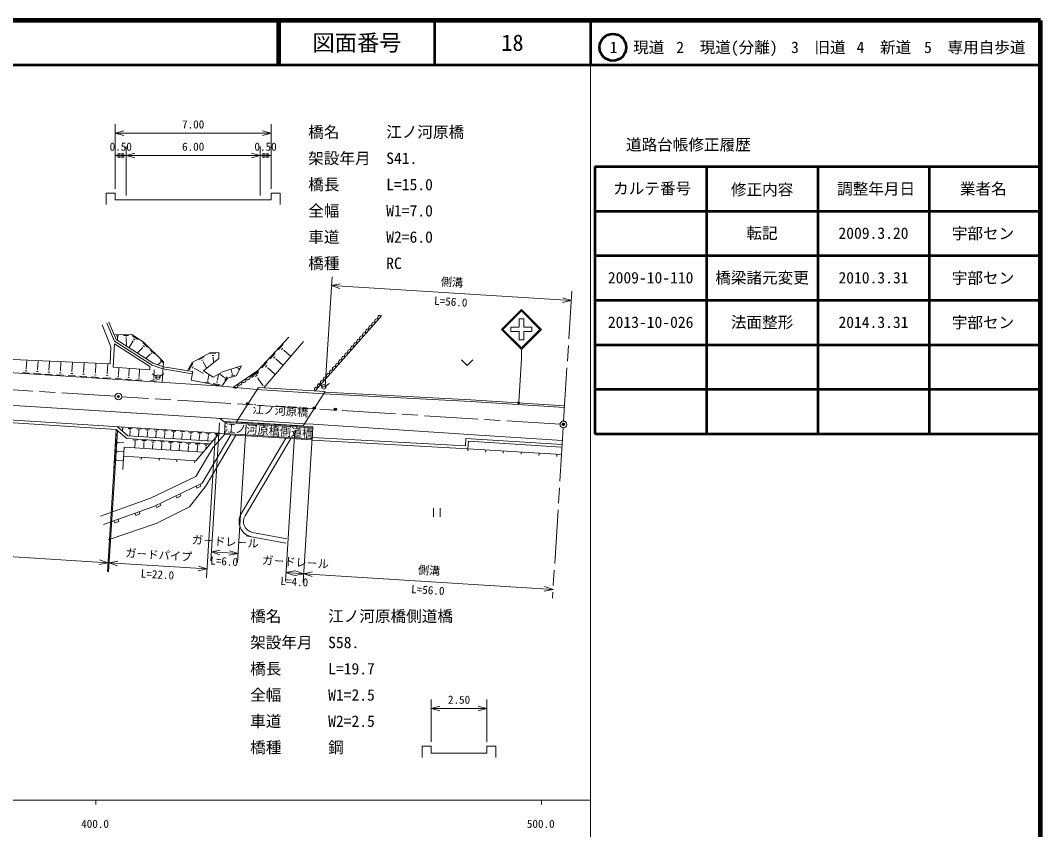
# Model space of a CAD drawing. Units: millimetres, scale not verified, with parts at other scales. Extents: x 40000 to 680000, y 20000 to 380000.
# Drawn here: x 451092 to 680000, y 198357 to 380000 of the extents above; entities that cross this region are included whole.
import ezdxf
from ezdxf.enums import TextEntityAlignment as Align

# ---------------------------------------------------------------- set-up
doc = ezdxf.new("R2010")
doc.units = ezdxf.units.MM
doc.header["$LTSCALE"] = 1000
doc.header["$PDMODE"] = 32
doc.header["$PDSIZE"] = 500
doc.linetypes.add('CHAIN', pattern=[18.5, 12, -1.5, 3.5, -1.5])
for name, color, linetype, lineweight in [('M-BGD', 7, 'Continuous', 13), ('M-BMK', 2, 'CHAIN', 13), ('M-BMK-SRVR', 3, 'Continuous', 13), ('M-STR-HTXT', 7, 'Continuous', 13), ('M-STR-STRC', 7, 'Continuous', 13), ('M-TTL', 2, 'Continuous', 140), ('M-TTL-BAND', 7, 'Continuous', 13), ('M-TTL-FRAM', 2, 'Continuous', 50), ('M-TTL-LINE', 7, 'Continuous', 50)]:
    doc.layers.add(name, color=color, linetype=linetype, lineweight=lineweight)
doc.layers.add('M-OTRS', color=6, linetype='Continuous')
doc.layers.add('M-TTL-TXT', color=7, linetype='Continuous')
doc.styles.add('@ＭＳ ゴシック', font='')
doc.styles.add('ＭＳ ゴシック', font='')
doc.styles.get('@ＭＳ ゴシック').set_extended_font_data('@MS Gothic')
doc.styles.get('ＭＳ ゴシック').set_extended_font_data('MS Gothic')

msp = doc.modelspace()

# ---------------------------------------------------------------- linework, layer by layer
at = {"layer": 'M-BGD'}
for p, q in [((532101, 313663), (517240, 296818)), ((471386, 306708), (469472, 311638)), ((472170, 308008), (470499, 312054)), ((472572, 308344), (470962, 312245)), ((476091, 309498), (472133, 309407)), ((472611, 309218), (473167, 309231)), ((472823, 309056), (472962, 309059)), ((474260, 309256), (475371, 309282)), ((478671, 307880), (476091, 309498)), ((476241, 309168), (477458, 308405)), ((471892, 302125), (472241, 307369)), ((480634, 302588), (472170, 308008)), ((480152, 302303), (472241, 307369)), ((480852, 303042), (472572, 308344)), ((472879, 308890), (472914, 308891)), ((472896, 308891), (472912, 308225)), ((474684, 308932), (474962, 308939)), ((474796, 308601), (474866, 308603)), ((474831, 308602), (474868, 306972)), ((476392, 308056), (475480, 306601)), ((476354, 308080), (476430, 308032)), ((476469, 308517), (476773, 308326)), ((478586, 307683), (479632, 306644)), ((478667, 306979), (478928, 306720)), ((483210, 303369), (478671, 307880)), ((504384, 301375), (511291, 308923)), ((505738, 297539), (514620, 307959)), ((508920, 306035), (510031, 307249)), ((496269, 297933), (372266, 305713)), ((471198, 302877), (390214, 306592)), ((471198, 302877), (471386, 306708)), ((478486, 306536), (477355, 305398)), ((478453, 306568), (478518, 306503)), ((480202, 305049), (479306, 304148)), ((480175, 305076), (480229, 305022)), ((480285, 305995), (481147, 305138)), ((480351, 305415), (480567, 305201)), ((489625, 303198), (493587, 305348)), ((493587, 305348), (495644, 305471)), ((493601, 305148), (494959, 305229)), ((494135, 304771), (494474, 304792)), ((495644, 305471), (495583, 304119)), ((507112, 304059), (508255, 305308)), ((507915, 304185), (508201, 304497)), ((509701, 306157), (509979, 306460)), ((510169, 305937), (510239, 306013)), ((510204, 305975), (511661, 304642)), ((452409, 301798), (452524, 303634)), ((454940, 301652), (455057, 303517)), ((457493, 301505), (457612, 303400)), ((460067, 301356), (460188, 303282)), ((462664, 301207), (462786, 303163)), ((465282, 301056), (465406, 303043)), ((467922, 300903), (468049, 302921)), ((470584, 300750), (470713, 302799)), ((480104, 301578), (480152, 302303)), ((483047, 301771), (480634, 302588)), ((483169, 302258), (480852, 303042)), ((482465, 303165), (482039, 302735)), ((482448, 303182), (482483, 303147)), ((482519, 303774), (483075, 303222)), ((482562, 303400), (482701, 303262)), ((482922, 298771), (483210, 303369)), ((489775, 301151), (483169, 302258)), ((488570, 301353), (489625, 303198)), ((488964, 301639), (489767, 303044)), ((489687, 301925), (489888, 302276)), ((491110, 303776), (492340, 304444)), ((491771, 303658), (492079, 303825)), ((492087, 303351), (492164, 303393)), ((492125, 303372), (492854, 302029)), ((495583, 304119), (492143, 301325)), ((494286, 304371), (494371, 304376)), ((494329, 304374), (494395, 303259)), ((496471, 301145), (500681, 302492)), ((500681, 302492), (499514, 300219)), ((505272, 302048), (506447, 303333)), ((506098, 302177), (506392, 302499)), ((508397, 303959), (508469, 304037)), ((508433, 303998), (509938, 302621)), ((550076, 303796), (551326, 302546)), ((552576, 303796), (551326, 302546)), ((451594, 300936), (453109, 300841)), ((452191, 301356), (452570, 301332)), ((452361, 301801), (452456, 301795)), ((454114, 300778), (455651, 300682)), ((454719, 301203), (455103, 301179)), ((454892, 301655), (454988, 301649)), ((456655, 300619), (458213, 300521)), ((457269, 301050), (457658, 301025)), ((457444, 301508), (457542, 301502)), ((459218, 300458), (460798, 300359)), ((459840, 300895), (460235, 300870)), ((460018, 301360), (460117, 301353)), ((461803, 300296), (463404, 300195)), ((462433, 300739), (462834, 300714)), ((462614, 301210), (462714, 301204)), ((464409, 300132), (466032, 300031)), ((465048, 300581), (465454, 300556)), ((465231, 301059), (465332, 301052)), ((467037, 299968), (468683, 299864)), ((467685, 300422), (468097, 300397)), ((467871, 300906), (467973, 300900)), ((470345, 300262), (470762, 300236)), ((470532, 300753), (470637, 300746)), ((471892, 302125), (480104, 301578)), ((472882, 300000), (473214, 299979)), ((473032, 300389), (473114, 300384)), ((473073, 300387), (473170, 301940)), ((475351, 300241), (475433, 300236)), ((475392, 300239), (475489, 301785)), ((477666, 300093), (477748, 300088)), ((477707, 300091), (477803, 301631)), ((481518, 300162), (480652, 300662)), ((480985, 299895), (481068, 299890)), ((481027, 299893), (481130, 301546)), ((481451, 299912), (482451, 299912)), ((482384, 300162), (483250, 300662)), ((489675, 300660), (483047, 301771)), ((489379, 299206), (489775, 301151)), ((490184, 301816), (490234, 301904)), ((490209, 301860), (492188, 300729)), ((492143, 301325), (494354, 299912)), ((493130, 299256), (493334, 300356)), ((494354, 299912), (496471, 301145)), ((495286, 299283), (495510, 300497)), ((496753, 299947), (495830, 300616)), ((496771, 299972), (496735, 299922)), ((497064, 299873), (496920, 299674)), ((497520, 299999), (496942, 299202)), ((499514, 300219), (497548, 299697)), ((499174, 300336), (498301, 300104)), ((498598, 300744), (498356, 301655)), ((498777, 300511), (498559, 300453)), ((498626, 300751), (498571, 300737)), ((498886, 297669), (504384, 301375)), ((499918, 301903), (499594, 302070)), ((499923, 301913), (499913, 301894)), ((500031, 301894), (499991, 301817)), ((500184, 301963), (500025, 301652)), ((502904, 300136), (504512, 301220)), ((503832, 300060), (504234, 300331)), ((506594, 301945), (506667, 302026)), ((506630, 301985), (508184, 300563)), ((499864, 290393), (373053, 298349)), ((469688, 299801), (471356, 299697)), ((472361, 299634), (473685, 299550)), ((474682, 299488), (476003, 299405)), ((475202, 299853), (475532, 299832)), ((476999, 299343), (478315, 299260)), ((477517, 299706), (477846, 299686)), ((480310, 299135), (481643, 299051)), ((480835, 299503), (481168, 299482)), ((496269, 297933), (489379, 299206)), ((493469, 298654), (492599, 298814)), ((493191, 298975), (492974, 299015)), ((493158, 299251), (493103, 299261)), ((495891, 298206), (494336, 298494)), ((495394, 298781), (495005, 298853)), ((495334, 299274), (495237, 299292)), ((497548, 299697), (496269, 297933)), ((496269, 297933), (504175, 297137)), ((504482, 297618), (499556, 289911)), ((504308, 299679), (504409, 299746)), ((504359, 299713), (505557, 297934)), ((519453, 296679), (504482, 297618)), ((518738, 297983), (517872, 298483)), ((518671, 297733), (519671, 297733)), ((519604, 297983), (520471, 298483)), ((499381, 287117), (365861, 295494)), ((519145, 296197), (504175, 297137)), ((519453, 296679), (514527, 288972)), ((519145, 296197), (552159, 294426)), ((519393, 296585), (552182, 294826)), ((472613, 288195), (365823, 294895)), ((573165, 293109), (552159, 294426)), ((573190, 293508), (552182, 294826)), ((472852, 288781), (475228, 286729)), ((473821, 288520), (474194, 288497)), ((475263, 288430), (476184, 288372)), ((497059, 289768), (495812, 290647)), ((497072, 289967), (496890, 287073)), ((516721, 288534), (497059, 289768)), ((516733, 288734), (497072, 289967)), ((514527, 288972), (499556, 289911)), ((514835, 289454), (499864, 290393)), ((514835, 289454), (516771, 289332)), ((516733, 288734), (516552, 285839)), ((516771, 289332), (551696, 287041)), ((472613, 288195), (472058, 279347)), ((472613, 288195), (474989, 286142)), ((473954, 288400), (474047, 288394)), ((473994, 288285), (473971, 287920)), ((473982, 288285), (474005, 288284)), ((493735, 284966), (474989, 286142)), ((494230, 285536), (475228, 286729)), ((475591, 288132), (475821, 288117)), ((475689, 287848), (475624, 286804)), ((475660, 287850), (475718, 287847)), ((477209, 288308), (478158, 288248)), ((477547, 288001), (477784, 287986)), ((477648, 287709), (477583, 286681)), ((477618, 287711), (477677, 287707)), ((479156, 288186), (480104, 288126)), ((479493, 287879), (479730, 287864)), ((479594, 287587), (479529, 286559)), ((479564, 287589), (479624, 287585)), ((481102, 288063), (482050, 288004)), ((481439, 287757), (481676, 287742)), ((481540, 287465), (481476, 286437)), ((481511, 287467), (481570, 287463)), ((483048, 287941), (483996, 287882)), ((483386, 287635), (483623, 287620)), ((483486, 287343), (483422, 286315)), ((483457, 287345), (483516, 287341)), ((484994, 287819), (485942, 287760)), ((485332, 287513), (485569, 287498)), ((485432, 287221), (485368, 286193)), ((485403, 287223), (485462, 287219)), ((486940, 287697), (487888, 287638)), ((487278, 287390), (487515, 287376)), ((487379, 287099), (487314, 286071)), ((487349, 287100), (487408, 287097)), ((488886, 287575), (489835, 287516)), ((489224, 287268), (489461, 287253)), ((489325, 286976), (489260, 285948)), ((489295, 286978), (489354, 286975)), ((495799, 287342), (490431, 281166)), ((490833, 287453), (491781, 287393)), ((491170, 287146), (491407, 287131)), ((491271, 286854), (491207, 285826)), ((491241, 286856), (491301, 286852)), ((498329, 286983), (491893, 276105)), ((499450, 286912), (492753, 275596)), ((492779, 287331), (493727, 287271)), ((493117, 287024), (493354, 287009)), ((493217, 286732), (493153, 285704)), ((493188, 286734), (493247, 286730)), ((496890, 287073), (494285, 284075)), ((494725, 287209), (495419, 287165)), ((494972, 286984), (495146, 286973)), ((495024, 286772), (495068, 286769)), ((495046, 286770), (495032, 286552)), ((516552, 285839), (496890, 287073)), ((516564, 286039), (499381, 287117)), ((510653, 286209), (500627, 269266)), ((511773, 286139), (501488, 268756)), ((550934, 284479), (516578, 286339)), ((550934, 284479), (551041, 286180)), ((572645, 284825), (551041, 286180)), ((572702, 285723), (551696, 287041)), ((472660, 285754), (472598, 284756)), ((472936, 285361), (472920, 285112)), ((473230, 285249), (473226, 285187)), ((473228, 285218), (474326, 285149)), ((474365, 284178), (474054, 279221)), ((492083, 283066), (474365, 284178)), ((476365, 285856), (477363, 285793)), ((476720, 285533), (476970, 285517)), ((476826, 285226), (476758, 284128)), ((476795, 285228), (476858, 285224)), ((478361, 285731), (479359, 285668)), ((478717, 285408), (478966, 285392)), ((478823, 285100), (478754, 284003)), ((478791, 285102), (478854, 285098)), ((480357, 285605), (481355, 285543)), ((480713, 285282), (480962, 285267)), ((480819, 284975), (480750, 283877)), ((480787, 284977), (480850, 284973)), ((482353, 285480), (483351, 285417)), ((482709, 285157), (482958, 285141)), ((482815, 284850), (482746, 283752)), ((482783, 284852), (482846, 284848)), ((484349, 285355), (485347, 285292)), ((484705, 285032), (484954, 285016)), ((484811, 284725), (484742, 283627)), ((484780, 284727), (484842, 284723)), ((486345, 285230), (487343, 285167)), ((486701, 284907), (486950, 284891)), ((486807, 284599), (486738, 283502)), ((486776, 284601), (486838, 284597)), ((488341, 285104), (489339, 285042)), ((488697, 284781), (488946, 284766)), ((488803, 284474), (488734, 283376)), ((488772, 284476), (488834, 284472)), ((490338, 284979), (491336, 284916)), ((494285, 284075), (490480, 277645)), ((490693, 284656), (490942, 284641)), ((490799, 284349), (490730, 283251)), ((490768, 284351), (490830, 284347)), ((492334, 284854), (493241, 284797)), ((492657, 284560), (492884, 284546)), ((492725, 284282), (492782, 284279)), ((492753, 284281), (492730, 283903)), ((516545, 285739), (516552, 285839)), ((551496, 283847), (516545, 285739)), ((551496, 283847), (551464, 283348)), ((551602, 285544), (551496, 283847)), ((551496, 283847), (572501, 282529)), ((572608, 284226), (551602, 285544)), ((472410, 281762), (472347, 280764)), ((472535, 283758), (472472, 282760)), ((472811, 283365), (472795, 283116)), ((473104, 283253), (473101, 283191)), ((473103, 283222), (474200, 283153)), ((474240, 282182), (474208, 281683)), ((474240, 282182), (490431, 281166)), ((478232, 281931), (478200, 281432)), ((482224, 281681), (482193, 281182)), ((490431, 281166), (492083, 283066)), ((555488, 283597), (555456, 283098)), ((559480, 283346), (559448, 282847)), ((563472, 283096), (563441, 282597)), ((567464, 282845), (567433, 282346)), ((571456, 282595), (571425, 282096)), ((472686, 281369), (472670, 281120)), ((472979, 281257), (472975, 281195)), ((472977, 281226), (474075, 281157)), ((486216, 281430), (486185, 280931)), ((490208, 281180), (490177, 280681)), ((480253, 272722), (490480, 277645)), ((481025, 270874), (491893, 276105)), ((492753, 275596), (489013, 270788)), ((490492, 275431), (490709, 274981)), ((490709, 274981), (491610, 275414)), ((491610, 275414), (491393, 275865)), ((469058, 268721), (480253, 272722)), ((485987, 273263), (486204, 272812)), ((486204, 272812), (487105, 273246)), ((487105, 273246), (486888, 273696)), ((469732, 266838), (481025, 270874)), ((481482, 271094), (481699, 270643)), ((489013, 270788), (481541, 267052)), ((481699, 270643), (482600, 271077)), ((482600, 271077), (482383, 271528)), ((543760, 270528), (543760, 268528)), ((545260, 270528), (545260, 268528)), ((473196, 267545), (473027, 268016)), ((476794, 269362), (476962, 268891)), ((476962, 268891), (477904, 269228)), ((477904, 269228), (477736, 269699)), ((481541, 267052), (470805, 263402)), ((472086, 267679), (472254, 267208)), ((472254, 267208), (473196, 267545)), ((501768, 264316), (510670, 262668)), ((503161, 265075), (510852, 263651))]:
    msp.add_line(p, q, dxfattribs=at)
for centre in [(481951, 299912), (519171, 297733)]:
    msp.add_circle(centre, 500, dxfattribs=at)
for centre, radius, start, end in [((531771, 313274), 511, 49.76528, 227.40146), ((529744, 310976), 511, 49.76528, 227.40146), ((530420, 311742), 511, 49.76528, 227.40146), ((531095, 312508), 511, 49.76528, 227.40146), ((527718, 308679), 511, 49.76528, 227.40146), ((528394, 309445), 511, 49.76528, 227.40146), ((529069, 310211), 511, 49.76528, 227.40146), ((525692, 306382), 511, 49.76528, 227.40146), ((526367, 307148), 511, 49.76528, 227.40146), ((527043, 307914), 511, 49.76528, 227.40146), ((523665, 304085), 511, 49.76528, 227.40146), ((524341, 304851), 511, 49.76528, 227.40146), ((525016, 305616), 511, 49.76528, 227.40146), ((521639, 301788), 511, 49.76528, 227.40146), ((522314, 302554), 511, 49.76528, 227.40146), ((522990, 303319), 511, 49.76528, 227.40146), ((502064, 299874), 555, 219.40444, 28.54549), ((502981, 300492), 555, 219.40444, 28.54549), ((503897, 301109), 555, 219.40444, 28.54549), ((519613, 299491), 511, 49.76528, 227.40146), ((520288, 300256), 511, 49.76528, 227.40146), ((520963, 301022), 511, 49.76528, 227.40146), ((499315, 298022), 555, 219.40444, 28.54549), ((500231, 298639), 555, 219.40444, 28.54549), ((501148, 299257), 555, 219.40444, 28.54549), ((517586, 297194), 511, 49.76528, 227.40146), ((518262, 297959), 511, 49.76528, 227.40146), ((518937, 298725), 511, 49.76528, 227.40146), ((503610, 267500), 3466, 149.38607, 259.50852), ((503610, 267500), 2466, 149.38607, 259.50852)]:
    msp.add_arc(centre, radius, start, end, dxfattribs=at)
msp.add_point((572927, 289316), dxfattribs=at)
at = {"layer": 'M-BMK'}
for p, q in [((572974, 290065), (574806, 319257)), ((472328, 295628), (374021, 301796)), ((572179, 289363), (473825, 295534)), ((572880, 288567), (570479, 250293))]:
    msp.add_line(p, q, dxfattribs=at)
at = {"layer": 'M-BMK-SRVR'}
for centre in [(473076, 295581), (572927, 289316)]:
    msp.add_circle(centre, 750, dxfattribs=at)
msp.add_point((473076, 295581), dxfattribs=at)
at = {"layer": 'M-OTRS'}
for p in [(502081, 293990), (517049, 293002), (521738, 292693), (572927, 289316)]:
    msp.add_point(p, dxfattribs=at)
at = {"layer": 'M-STR-HTXT'}
for p, q in [((472354, 342192), (472354, 356692)), ((474286, 355210), (472354, 354692)), ((507354, 354692), (505422, 355210)), ((507354, 342192), (507354, 356692)), ((472354, 354692), (507354, 354692)), ((472354, 354692), (474286, 354174)), ((505422, 354174), (507354, 354692)), ((474854, 340692), (474854, 351692)), ((504854, 340692), (504854, 351692)), ((474286, 350210), (472354, 349692)), ((472354, 349692), (474854, 349692)), ((472354, 349692), (474286, 349174)), ((474854, 349692), (472922, 350210)), ((472922, 349174), (474854, 349692)), ((476786, 350210), (474854, 349692)), ((474854, 349692), (504854, 349692)), ((474854, 349692), (476786, 349174)), ((504854, 349692), (502922, 350210)), ((502922, 349174), (504854, 349692)), ((506786, 350210), (504854, 349692)), ((504854, 349692), (507354, 349692)), ((504854, 349692), (506786, 349174)), ((507354, 349692), (505422, 350210)), ((505422, 349174), (507354, 349692)), ((470354, 341192), (472354, 341192)), ((470354, 341192), (470354, 338692)), ((472354, 339692), (472354, 341192)), ((507354, 339692), (507354, 341192)), ((507354, 341192), (509354, 341192)), ((509354, 341192), (509354, 338692)), ((472354, 339692), (474854, 339692)), ((474854, 339692), (504854, 339692)), ((504854, 339692), (507354, 339692)), ((519474, 297880), (521016, 322462)), ((522851, 320862), (520891, 320466)), ((574670, 317092), (520891, 320466)), ((520891, 320466), (522787, 319829)), ((572709, 316697), (574670, 317092)), ((574670, 317092), (572774, 317730)), ((472550, 287197), (470609, 256258)), ((363944, 264954), (470734, 258254)), ((470734, 258254), (468839, 258892)), ((468774, 257859), (470734, 258254)), ((516627, 256194), (514667, 255798)), ((514667, 255798), (570604, 252289)), ((514667, 255798), (516563, 255161)), ((568643, 251893), (570604, 252289)), ((543264, 218052), (543264, 227552)), ((555764, 218052), (555764, 227552)), ((545196, 226070), (543264, 225552)), ((543264, 225552), (555764, 225552)), ((543264, 225552), (545196, 225034)), ((555764, 225552), (553832, 226070)), ((553832, 225034), (555764, 225552)), ((541264, 217052), (543264, 217052)), ((541264, 217052), (541264, 214552)), ((543264, 215552), (543264, 217052)), ((543264, 215552), (555764, 215552)), ((555764, 215552), (555764, 217052)), ((555764, 217052), (557764, 217052)), ((557764, 217052), (557764, 214552))]:
    msp.add_line(p, q, dxfattribs=at)
at = {"layer": 'M-STR-STRC'}
for p, q in [((563522, 306134), (563522, 304134)), ((562905, 294303), (563522, 304134)), ((495749, 289649), (493808, 258710)), ((501738, 289274), (499796, 258335)), ((472843, 287780), (470864, 256242)), ((494800, 286402), (492821, 254864)), ((512678, 287986), (510549, 254053)), ((516658, 287536), (514542, 253802)), ((495894, 261102), (493933, 260706)), ((499922, 260331), (498026, 260968)), ((493933, 260706), (499922, 260331)), ((493933, 260706), (495829, 260069)), ((497961, 259935), (499922, 260331)), ((472950, 258634), (470989, 258238)), ((492946, 256861), (470989, 258238)), ((470989, 258238), (472885, 257601)), ((490986, 256465), (492946, 256861)), ((492946, 256861), (491051, 257498)), ((512635, 256444), (510675, 256049)), ((514667, 255798), (512771, 256436)), ((510675, 256049), (514667, 255798)), ((510675, 256049), (512570, 255411)), ((512706, 255403), (514667, 255798)), ((570604, 252289), (568708, 252926))]:
    msp.add_line(p, q, dxfattribs=at)
for radius in [150, 120, 90, 60, 30]:
    msp.add_circle((562895, 294154), radius, dxfattribs=at)
msp.add_point((562895, 294154), dxfattribs=at)
at = {"layer": 'M-TTL'}
for p, q in [((680000, 380000), (40000, 380000)), ((680000, 20000), (680000, 380000))]:
    msp.add_line(p, q, dxfattribs=at)
at = {"layer": 'M-TTL-BAND'}
for p, q in [((579000, 20000), (579000, 370000)), ((40000, 205000), (579000, 205000)), ((468000, 205000), (468000, 204000)), ((568000, 205000), (568000, 204000))]:
    msp.add_line(p, q, dxfattribs=at)
at = {"layer": 'M-TTL-FRAM'}
for p, q in [((580000, 347197), (580000, 287197)), ((580000, 347197), (680000, 347197)), ((580000, 287197), (680000, 287197))]:
    msp.add_line(p, q, dxfattribs=at)
at = {"layer": 'M-TTL-LINE'}
for p, q in [((508747, 380000), (508747, 370000)), ((509247, 380000), (509247, 370000)), ((543997, 380000), (543997, 370000)), ((579000, 380000), (579000, 370000)), ((40000, 370000), (680000, 370000)), ((605000, 347197), (605000, 287197)), ((630000, 347197), (630000, 287197)), ((655000, 347197), (655000, 287197)), ((580000, 337197), (680000, 337197)), ((580000, 327197), (680000, 327197)), ((580000, 317197), (680000, 317197)), ((580000, 307197), (680000, 307197)), ((580000, 297197), (680000, 297197))]:
    msp.add_line(p, q, dxfattribs=at)
msp.add_circle((584031, 373958), 3000, dxfattribs=at)

# ---------------------------------------------------------------- texts
at = {"layer": 'M-BGD', "style": 'ＭＳ ゴシック'}
msp.add_text('江ノ河原橋', height=1833, rotation=356.41, dxfattribs=at).set_placement((509505, 293295), align=Align.TOP_CENTER)
msp.add_text('江ノ河原橋側道橋', height=1833, rotation=356.41, dxfattribs=at).set_placement((506812, 287903), align=Align.MIDDLE_CENTER)
at = {"layer": 'M-STR-HTXT', "style": 'ＭＳ ゴシック'}
for s, p in [('7.00', (489854, 355192)), ('0.50', (473604, 350192)), ('6.00', (489854, 350192)), ('0.50', (506104, 350192)), ('2.50', (549514, 226052))]:
    msp.add_text(s, height=1833, dxfattribs=at).set_placement(p, align=Align.BOTTOM_CENTER)
for s, p in [('橋名\u3000\u3000\u3000江ノ河原橋', (515668, 352888)), ('架設年月\u3000S41.', (515668, 346997)), ('橋長\u3000\u3000\u3000L=15.0', (515668, 341106)), ('全幅\u3000\u3000\u3000W1=7.0', (515668, 335215)), ('車道\u3000\u3000\u3000W2=6.0', (515668, 329324)), ('橋種\u3000\u3000\u3000RC', (515668, 323433)), ('橋名\u3000\u3000\u3000江ノ河原橋側道橋', (502642, 244210)), ('架設年月\u3000S58.', (502642, 238319)), ('橋長\u3000\u3000\u3000L=19.7', (502642, 232428)), ('全幅\u3000\u3000\u3000W1=2.5', (502642, 226537)), ('車道\u3000\u3000\u3000W2=2.5', (502642, 220646)), ('橋種\u3000\u3000\u3000鋼', (502642, 214754))]:
    msp.add_text(s, height=2566, dxfattribs=at).set_placement(p, align=Align.BOTTOM_LEFT)
for p in [(547843, 319777), (542698, 255042)]:
    msp.add_text('側溝', height=1833, rotation=356.41, dxfattribs=at).set_placement(p, align=Align.BOTTOM_CENTER)
at = {"layer": 'M-STR-HTXT', "style": '@ＭＳ ゴシック'}
for p in [(547718, 317781), (542573, 253046)]:
    msp.add_text('L=56.0', height=1833, rotation=356.41, dxfattribs=at).set_placement(p, align=Align.TOP_CENTER)
at = {"layer": 'M-STR-STRC', "style": 'ＭＳ ゴシック'}
for s, p in [('ガ－ドレ－ル', (496990, 261516)), ('ガ－ドパイプ', (482030, 258547)), ('ガ－ドレ－ル', (512733, 256922))]:
    msp.add_text(s, height=1833, rotation=356.41, dxfattribs=at).set_placement(p, align=Align.BOTTOM_CENTER)
at = {"layer": 'M-STR-STRC', "style": '@ＭＳ ゴシック'}
for s, p in [('L=6.0', (496865, 259520)), ('L=22.0', (481905, 256551)), ('L=4.0', (512608, 254926))]:
    msp.add_text(s, height=1833, rotation=356.41, dxfattribs=at).set_placement(p, align=Align.TOP_CENTER)
at = {"layer": 'M-TTL-BAND', "style": 'ＭＳ ゴシック'}
for s, p in [('400.0', (467844, 198195)), ('500.0', (567844, 198195))]:
    msp.add_text(s, height=1833, dxfattribs=at).set_placement(p, align=Align.BOTTOM_CENTER)
at = {"layer": 'M-TTL-TXT', "style": 'ＭＳ ゴシック'}
for s, height, p in [('図面番号', 3666, (526622, 375000)), ('18', 3666, (561497, 375000)), ('1\u3000現道', 2566, (589448, 373958)), ('2\u3000現道(分離)', 2566, (609619, 373958)), ('3\u3000旧道', 2566, (630121, 373958)), ('4\u3000新道', 2566, (644824, 373958)), ('5\u3000専用自歩道', 2566, (665228, 373958)), ('道路台帳修正履歴', 2566, (600968, 352113)), ('カルテ番号', 2566, (592839, 342277)), ('修正内容', 2566, (617509, 342023)), ('調整年月日', 2566, (643089, 342197)), ('業者名', 2566, (667134, 342197)), ('転記', 2566, (617500, 332245)), ('2009.3.20', 2566, (642500, 332245)), ('宇部セン', 2566, (667077, 332189)), ('2009-10-110', 2566, (592500, 322245)), ('橋梁諸元変更', 2566, (617500, 322245)), ('2010.3.31', 2566, (642500, 322245)), ('宇部セン', 2566, (667077, 322189)), ('法面整形', 2566, (617500, 312245)), ('宇部セン', 2566, (667077, 312189)), ('2013-10-026', 2566, (592500, 312245)), ('2014.3.31', 2566, (642500, 312245))]:
    msp.add_text(s, height=height, dxfattribs=at).set_placement(p, align=Align.MIDDLE_CENTER)

# ---------------------------------------------------------------- wipeouts: each hides what was drawn before it
msp.add_wipeout([(561162, 311134), (563022, 311134), (563023, 312994), (564023, 312994), (564022, 311134), (565882, 311134), (565882, 310134), (564022, 310134), (564022, 308274), (563022, 308274), (563022, 310134), (561162, 310134)])

# ---------------------------------------------------------------- next in the draw order: linework, layer by layer
at = {"layer": 'M-STR-STRC'}
for p, q in [((559021, 310634), (563521, 315134)), ((559375, 310634), (563521, 314780)), ((568022, 310634), (563522, 315134)), ((567668, 310634), (563523, 314779)), ((563023, 312994), (563022, 311134)), ((563023, 312994), (564023, 312994)), ((564023, 312994), (564022, 311134)), ((559022, 310634), (563521, 306134)), ((559375, 310634), (563521, 306488)), ((561162, 311134), (561162, 310134)), ((561162, 311134), (563022, 311134)), ((561162, 310134), (563022, 310134)), ((563022, 310134), (563022, 308274)), ((563521, 306487), (567668, 310634)), ((563522, 306134), (568022, 310634)), ((564022, 311134), (565882, 311134)), ((564022, 310134), (565882, 310134)), ((564022, 310134), (564022, 308274)), ((565882, 311134), (565882, 310134)), ((563022, 308274), (564022, 308274))]:
    msp.add_line(p, q, dxfattribs=at)

doc.saveas('drawing.dxf')
